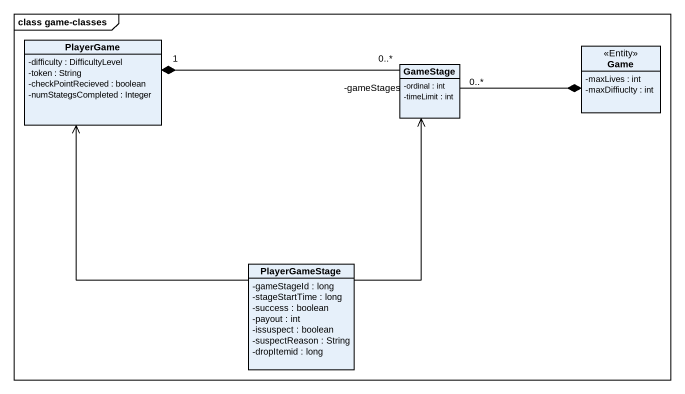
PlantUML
@startuml
mainframe class game-classes
hide circle
hide empty members
skinparam classAttributeIconSize 0
class PlayerGame {
  -difficulty : DifficultyLevel
  -token : String
  -checkPointRecieved : boolean
  -numStategsCompleted : Integer
}
class GameStage {
  -ordinal : int
  -timeLimit : int
}
class Game <<Entity>> {
  -maxLives : int
  -maxDiffiuclty : int
}
class PlayerGameStage {
  -gameStageId : long
  -stageStartTime : long
  -success : boolean
  -payout : int
  -issuspect : boolean
  -suspectReason : String
  -dropItemid : long
}
PlayerGame "1" *-right- "-gameStages\n0..*" GameStage
Game *-left- "0..*" GameStage
PlayerGameStage -up-> PlayerGame
PlayerGameStage -up-> GameStage
@enduml
